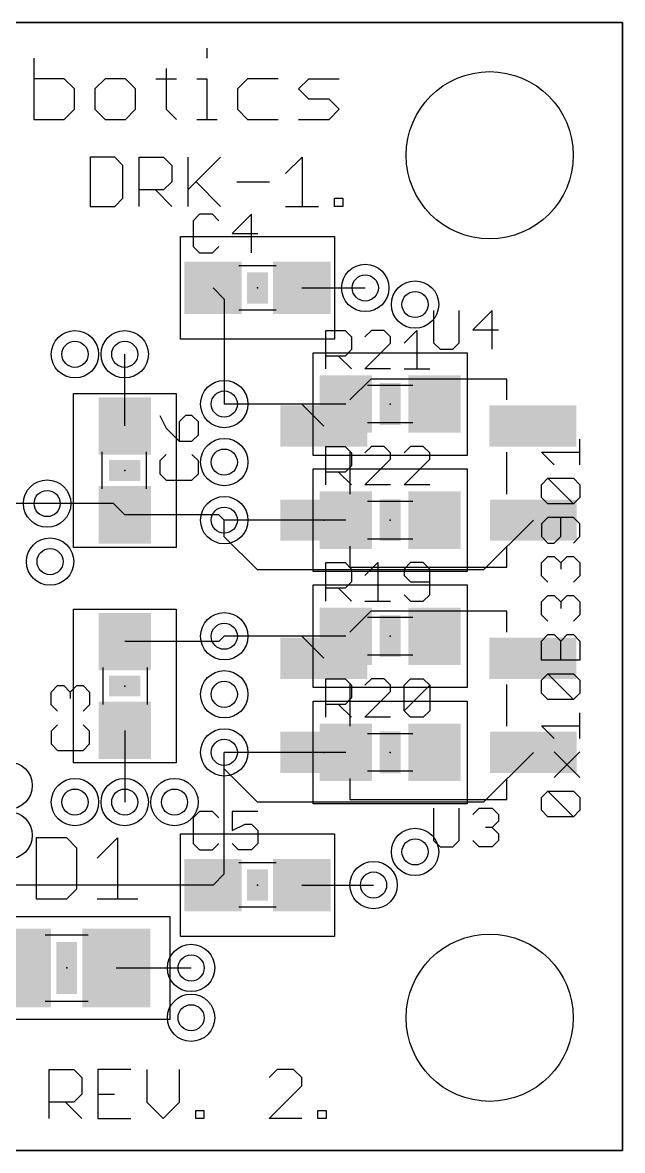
# Model space of a CAD drawing. Extents: x 0 to 1.31, y 0 to 0.85.
# Drawn here: x 0.861 to 1.312, y 0 to 0.85 of the extents above; entities that cross this region are included whole.
import ezdxf

# ---------------------------------------------------------------- set-up
doc = ezdxf.new("R2010")
doc.units = 0
for name, color, linetype in [('1', 22, 'CONTINUOUS'), ('16', 175, 'CONTINUOUS'), ('18', 82, 'CONTINUOUS'), ('20', 7, 'CONTINUOUS'), ('21', 253, 'CONTINUOUS'), ('22', 253, 'CONTINUOUS'), ('23', 7, 'CONTINUOUS'), ('24', 7, 'CONTINUOUS'), ('25', 253, 'CONTINUOUS'), ('31', 253, 'CONTINUOUS'), ('32', 253, 'CONTINUOUS'), ('35', 253, 'CONTINUOUS'), ('39', 22, 'CONTINUOUS'), ('44', 253, 'CONTINUOUS'), ('51', 253, 'CONTINUOUS')]:
    doc.layers.add(name, color=color, linetype=linetype)

# ---------------------------------------------------------------- blocks, each defined once
blk = doc.blocks.new('RECT')
blk.add_solid([(-0.5, -0.5), (0.5, -0.5), (-0.5, 0.5), (0.5, 0.5)])
blk = doc.blocks.new('ROUNDV')
blk.add_circle((0, 0), 0.5)

msp = doc.modelspace()

# ---------------------------------------------------------------- linework, layer by layer
at = {"layer": '1'}
for p, q in [((0, 0.85), (1.3125, 0.85)), ((1.3125, 0.85), (1.3125, 0)), ((1.004035, 0.65), (1.0125, 0.641535)), ((1.070965, 0.65), (1.11875, 0.65)), ((1.0125, 0.641535), (1.0125, 0.5625)), ((0.9375, 0.545965), (0.9375, 0.6)), ((1.104035, 0.5625), (1.0125, 0.5625)), ((0.929035, 0.4875), (0.879035, 0.4875)), ((0.9375, 0.479035), (0.929035, 0.4875)), ((1.008465, 0.479035), (0.9375, 0.479035)), ((1.0125, 0.475), (1.008465, 0.479035)), ((1.104035, 0.475), (1.0125, 0.475)), ((1.008465, 0.383465), (0.9375, 0.383465)), ((1.0125, 0.3875), (1.008465, 0.383465)), ((1.104035, 0.3875), (1.0125, 0.3875)), ((0.9375, 0.316535), (0.9375, 0.2625)), ((1.104035, 0.3), (1.0125, 0.3)), ((1.0125, 0.208465), (1.0125, 0.3)), ((1.004035, 0.2), (1.0125, 0.208465)), ((1.004035, 0.2), (0.6, 0.2)), ((1.070965, 0.2), (1.125, 0.2)), ((0.931152, 0.1375), (0.9875, 0.1375)), ((1.3125, 0), (0, 0))]:
    msp.add_line(p, q, dxfattribs=at)
at = {"layer": '16'}
for p, q in [((0, 0.85), (1.3125, 0.85)), ((1.3125, 0.85), (1.3125, 0)), ((1.070866, 0.5625), (1.0125, 0.5625)), ((1.0875, 0.545866), (1.070866, 0.5625)), ((0.879035, 0.4875), (0.675, 0.4875)), ((1.0125, 0.4625), (1.0125, 0.475)), ((1.245374, 0.475), (1.207874, 0.4375)), ((1.0375, 0.4375), (1.0125, 0.4625)), ((1.207874, 0.4375), (1.0375, 0.4375)), ((1.070866, 0.3875), (1.0125, 0.3875)), ((1.0875, 0.370866), (1.070866, 0.3875)), ((1.0125, 0.2875), (1.0125, 0.3)), ((1.245374, 0.3), (1.207874, 0.2625)), ((1.0375, 0.2625), (1.0125, 0.2875)), ((1.207874, 0.2625), (1.0375, 0.2625)), ((1.3125, 0), (0, 0))]:
    msp.add_line(p, q, dxfattribs=at)
at = {"layer": '20'}
for p, q in [((1.3125, 0.85), (0, 0.85)), ((1.3125, 0), (1.3125, 0.85)), ((0, 0), (1.3125, 0))]:
    msp.add_line(p, q, dxfattribs=at)
for centre in [(1.2125, 0.75), (1.2125, 0.1)]:
    msp.add_circle(centre, 0.062992, dxfattribs=at)
at = {"layer": '21'}
for p, q in [((0.9994, 0.830712), (0.9994, 0.823039)), ((0.868956, 0.823039), (0.868956, 0.777)), ((0.891975, 0.807693), (0.868956, 0.807693)), ((0.899648, 0.80002), (0.891975, 0.807693)), ((0.922668, 0.807693), (0.914995, 0.80002)), ((0.938015, 0.807693), (0.922668, 0.807693)), ((0.945688, 0.80002), (0.938015, 0.807693)), ((0.961034, 0.807693), (0.976381, 0.807693)), ((0.968707, 0.815366), (0.968707, 0.784673)), ((0.991727, 0.807693), (0.9994, 0.807693)), ((0.9994, 0.807693), (0.9994, 0.777)), ((1.030093, 0.807693), (1.02242, 0.80002)), ((1.053113, 0.807693), (1.030093, 0.807693)), ((1.068459, 0.80002), (1.076132, 0.807693)), ((1.076132, 0.807693), (1.099152, 0.807693)), ((0.899648, 0.784673), (0.899648, 0.80002)), ((0.914995, 0.80002), (0.914995, 0.784673)), ((0.945688, 0.784673), (0.945688, 0.80002)), ((1.02242, 0.80002), (1.02242, 0.784673)), ((1.076132, 0.792346), (1.068459, 0.80002)), ((1.091479, 0.792346), (1.076132, 0.792346)), ((1.099152, 0.784673), (1.091479, 0.792346)), ((0.891975, 0.777), (0.899648, 0.784673)), ((0.914995, 0.784673), (0.922668, 0.777)), ((0.938015, 0.777), (0.945688, 0.784673)), ((0.968707, 0.784673), (0.976381, 0.777)), ((1.02242, 0.784673), (1.030093, 0.777)), ((1.091479, 0.777), (1.099152, 0.784673)), ((0.868956, 0.777), (0.891975, 0.777)), ((0.922668, 0.777), (0.938015, 0.777)), ((0.991727, 0.777), (1.007073, 0.777)), ((1.030093, 0.777), (1.053113, 0.777)), ((1.068459, 0.777), (1.091479, 0.777)), ((0.911427, 0.748532), (0.911427, 0.7115)), ((0.929943, 0.748532), (0.911427, 0.748532)), ((0.936115, 0.74236), (0.929943, 0.748532)), ((0.948258, 0.7115), (0.948258, 0.748532)), ((0.948258, 0.748532), (0.966774, 0.748532)), ((0.966774, 0.748532), (0.972946, 0.74236)), ((0.98509, 0.748532), (0.98509, 0.7115)), ((0.98509, 0.723844), (1.009778, 0.748532)), ((1.058753, 0.736188), (1.071097, 0.748532)), ((1.071097, 0.748532), (1.071097, 0.7115)), ((0.936115, 0.717672), (0.936115, 0.74236)), ((0.972946, 0.74236), (0.972946, 0.730016)), ((0.966774, 0.723844), (0.948258, 0.723844)), ((0.960602, 0.723844), (0.972946, 0.7115)), ((0.972946, 0.730016), (0.966774, 0.723844)), ((0.991262, 0.730016), (1.009778, 0.7115)), ((1.021921, 0.730016), (1.046609, 0.730016)), ((0.929943, 0.7115), (0.936115, 0.717672)), ((1.095584, 0.7115), (1.095584, 0.717672)), ((1.095584, 0.717672), (1.101756, 0.717672)), ((1.101756, 0.717672), (1.101756, 0.7115)), ((0.911427, 0.7115), (0.929943, 0.7115)), ((1.058753, 0.7115), (1.08344, 0.7115)), ((1.101756, 0.7115), (1.095584, 0.7115)), ((1.2805, 0.516687), (1.2805, 0.536036)), ((1.26115, 0.516687), (1.251475, 0.526361)), ((1.251475, 0.526361), (1.2805, 0.526361)), ((1.251475, 0.501734), (1.256313, 0.506571)), ((1.251475, 0.492059), (1.251475, 0.501734)), ((1.256313, 0.506571), (1.275663, 0.506571)), ((1.275663, 0.487221), (1.256313, 0.506571)), ((1.275663, 0.506571), (1.2805, 0.501734)), ((1.2805, 0.501734), (1.2805, 0.492059)), ((1.256313, 0.487221), (1.251475, 0.492059)), ((1.275663, 0.487221), (1.256313, 0.487221)), ((1.2805, 0.492059), (1.275663, 0.487221)), ((1.256313, 0.477106), (1.251475, 0.472269)), ((1.275663, 0.477106), (1.256313, 0.477106)), ((1.265988, 0.462594), (1.265988, 0.477106)), ((1.2805, 0.472269), (1.275663, 0.477106)), ((1.251475, 0.472269), (1.251475, 0.462594)), ((1.2805, 0.462594), (1.2805, 0.472269)), ((1.251475, 0.462594), (1.256313, 0.457756)), ((1.26115, 0.457756), (1.265988, 0.462594)), ((1.275663, 0.457756), (1.2805, 0.462594)), ((1.256313, 0.457756), (1.26115, 0.457756)), ((1.251475, 0.442803), (1.256313, 0.447641)), ((1.251475, 0.433128), (1.251475, 0.442803)), ((1.256313, 0.447641), (1.26115, 0.447641)), ((1.26115, 0.447641), (1.265988, 0.442803)), ((1.265988, 0.442803), (1.270825, 0.447641)), ((1.265988, 0.442803), (1.265988, 0.437966)), ((1.270825, 0.447641), (1.275663, 0.447641)), ((1.275663, 0.447641), (1.2805, 0.442803)), ((1.2805, 0.442803), (1.2805, 0.433128)), ((1.256313, 0.428291), (1.251475, 0.433128)), ((1.2805, 0.433128), (1.275663, 0.428291)), ((1.251475, 0.413338), (1.256313, 0.418176)), ((1.256313, 0.418176), (1.26115, 0.418176)), ((1.26115, 0.418176), (1.265988, 0.413338)), ((1.265988, 0.413338), (1.270825, 0.418176)), ((1.270825, 0.418176), (1.275663, 0.418176)), ((1.275663, 0.418176), (1.2805, 0.413338)), ((1.251475, 0.403663), (1.251475, 0.413338)), ((1.265988, 0.413338), (1.265988, 0.408501)), ((1.2805, 0.413338), (1.2805, 0.403663)), ((1.256313, 0.398826), (1.251475, 0.403663)), ((1.2805, 0.403663), (1.275663, 0.398826)), ((1.251475, 0.383873), (1.256313, 0.388711)), ((1.251475, 0.369361), (1.251475, 0.383873)), ((1.256313, 0.388711), (1.26115, 0.388711)), ((1.26115, 0.388711), (1.265988, 0.383873)), ((1.265988, 0.383873), (1.270825, 0.388711)), ((1.265988, 0.369361), (1.265988, 0.383873)), ((1.270825, 0.388711), (1.275663, 0.388711)), ((1.275663, 0.388711), (1.2805, 0.383873)), ((1.2805, 0.383873), (1.2805, 0.369361)), ((1.2805, 0.369361), (1.251475, 0.369361)), ((1.251475, 0.354408), (1.256313, 0.359245)), ((1.256313, 0.359245), (1.275663, 0.359245)), ((1.275663, 0.339896), (1.256313, 0.359245)), ((1.275663, 0.359245), (1.2805, 0.354408)), ((1.251475, 0.344733), (1.251475, 0.354408)), ((1.2805, 0.354408), (1.2805, 0.344733)), ((1.256313, 0.339896), (1.251475, 0.344733)), ((1.2805, 0.344733), (1.275663, 0.339896)), ((1.275663, 0.339896), (1.256313, 0.339896)), ((1.2805, 0.31043), (1.2805, 0.32978)), ((1.26115, 0.31043), (1.251475, 0.320105)), ((1.251475, 0.320105), (1.2805, 0.320105)), ((1.26115, 0.280965), (1.2805, 0.300315)), ((1.2805, 0.280965), (1.26115, 0.300315)), ((1.251475, 0.266012), (1.256313, 0.27085)), ((1.251475, 0.256337), (1.251475, 0.266012)), ((1.256313, 0.27085), (1.275663, 0.27085)), ((1.275663, 0.2515), (1.256313, 0.27085)), ((1.275663, 0.27085), (1.2805, 0.266012)), ((1.2805, 0.266012), (1.2805, 0.256337)), ((1.256313, 0.2515), (1.251475, 0.256337)), ((1.2805, 0.256337), (1.275663, 0.2515)), ((1.275663, 0.2515), (1.256313, 0.2515)), ((0.880511, 0.024), (0.880511, 0.061032)), ((0.880511, 0.061032), (0.899026, 0.061032)), ((0.899026, 0.061032), (0.905198, 0.05486)), ((0.94203, 0.061032), (0.917342, 0.061032)), ((0.917342, 0.061032), (0.917342, 0.024)), ((0.954174, 0.061032), (0.954174, 0.036344)), ((0.978861, 0.036344), (0.978861, 0.061032)), ((1.052424, 0.061032), (1.046252, 0.05486)), ((1.064768, 0.061032), (1.052424, 0.061032)), ((1.07094, 0.05486), (1.064768, 0.061032)), ((0.905198, 0.05486), (0.905198, 0.042516)), ((1.07094, 0.048688), (1.07094, 0.05486)), ((0.905198, 0.042516), (0.899026, 0.036344)), ((0.917342, 0.042516), (0.929686, 0.042516)), ((1.046252, 0.024), (1.07094, 0.048688)), ((0.899026, 0.036344), (0.880511, 0.036344)), ((0.892855, 0.036344), (0.905198, 0.024)), ((0.954174, 0.036344), (0.966517, 0.024)), ((0.966517, 0.024), (0.978861, 0.036344)), ((0.991005, 0.024), (0.991005, 0.030172)), ((0.991005, 0.030172), (0.997177, 0.030172)), ((0.997177, 0.030172), (0.997177, 0.024)), ((1.083084, 0.024), (1.083084, 0.030172)), ((1.083084, 0.030172), (1.089256, 0.030172)), ((1.089256, 0.030172), (1.089256, 0.024)), ((0.917342, 0.024), (0.94203, 0.024)), ((0.997177, 0.024), (0.991005, 0.024)), ((1.07094, 0.024), (1.046252, 0.024)), ((1.089256, 0.024), (1.083084, 0.024))]:
    msp.add_line(p, q, dxfattribs=at)
at = {"layer": '22'}
for p, q in [((1.122933, 0.581299), (1.107185, 0.565551)), ((1.225295, 0.581299), (1.122933, 0.581299)), ((1.225295, 0.565551), (1.225295, 0.581299)), ((1.107185, 0.526181), (1.107185, 0.494685)), ((1.225295, 0.494685), (1.225295, 0.526181)), ((1.107185, 0.455315), (1.107185, 0.439567)), ((1.225295, 0.439567), (1.225295, 0.455315)), ((1.107185, 0.439567), (1.225295, 0.439567)), ((1.122933, 0.406299), (1.107185, 0.390551)), ((1.225295, 0.406299), (1.122933, 0.406299)), ((1.225295, 0.390551), (1.225295, 0.406299)), ((1.107185, 0.351181), (1.107185, 0.319685)), ((1.225295, 0.319685), (1.225295, 0.351181)), ((1.107185, 0.280315), (1.107185, 0.264567)), ((1.225295, 0.264567), (1.225295, 0.280315)), ((1.107185, 0.264567), (1.225295, 0.264567))]:
    msp.add_line(p, q, dxfattribs=at)
at = {"layer": '23'}
for p in [(1.0375, 0.65), (1.1375, 0.5625), (0.9375, 0.5125), (1.1375, 0.475), (1.1375, 0.3875), (0.9375, 0.35), (1.1375, 0.3), (1.0375, 0.2), (0.89375, 0.1375)]:
    msp.add_point(p, dxfattribs=at)
at = {"layer": '24'}
for p in [(1.0875, 0.475), (1.0875, 0.3)]:
    msp.add_point(p, dxfattribs=at)
at = {"layer": '25'}
for p, q in [((0.993837, 0.705525), (0.989, 0.700687)), ((1.003512, 0.705525), (0.993837, 0.705525)), ((1.00835, 0.700687), (1.003512, 0.705525)), ((1.032977, 0.705525), (1.018465, 0.691012)), ((1.032977, 0.6765), (1.032977, 0.705525)), ((0.989, 0.700687), (0.989, 0.681337)), ((1.018465, 0.691012), (1.037815, 0.691012)), ((0.989, 0.681337), (0.993837, 0.6765)), ((1.003512, 0.6765), (1.00835, 0.681337)), ((0.993837, 0.6765), (1.003512, 0.6765)), ((1.17025, 0.632887), (1.17025, 0.6087)), ((1.1896, 0.6087), (1.1896, 0.632887)), ((1.214227, 0.632887), (1.199715, 0.618375)), ((1.214227, 0.603862), (1.214227, 0.632887)), ((1.089, 0.589), (1.089, 0.618025)), ((1.089, 0.618025), (1.103512, 0.618025)), ((1.103512, 0.618025), (1.10835, 0.613187)), ((1.10835, 0.613187), (1.10835, 0.603512)), ((1.123303, 0.618025), (1.118465, 0.613187)), ((1.132977, 0.618025), (1.123303, 0.618025)), ((1.137815, 0.613187), (1.132977, 0.618025)), ((1.137815, 0.60835), (1.137815, 0.613187)), ((1.14793, 0.60835), (1.157605, 0.618025)), ((1.157605, 0.618025), (1.157605, 0.589)), ((1.199715, 0.618375), (1.219065, 0.618375)), ((1.10835, 0.603512), (1.103512, 0.598675)), ((1.118465, 0.589), (1.137815, 0.60835)), ((1.17025, 0.6087), (1.175087, 0.603862)), ((1.175087, 0.603862), (1.184762, 0.603862)), ((1.184762, 0.603862), (1.1896, 0.6087)), ((1.103512, 0.598675), (1.089, 0.598675)), ((1.098675, 0.598675), (1.10835, 0.589)), ((1.137815, 0.589), (1.118465, 0.589)), ((1.14793, 0.589), (1.16728, 0.589)), ((0.963975, 0.553885), (0.968813, 0.54421)), ((0.983325, 0.553885), (0.978488, 0.549047)), ((0.988163, 0.553885), (0.983325, 0.553885)), ((0.993, 0.549047), (0.988163, 0.553885)), ((0.968813, 0.54421), (0.978488, 0.534535)), ((0.978488, 0.549047), (0.978488, 0.534535)), ((0.993, 0.539372), (0.993, 0.549047)), ((0.988163, 0.534535), (0.993, 0.539372)), ((0.978488, 0.534535), (0.988163, 0.534535)), ((1.089, 0.5015), (1.089, 0.530525)), ((1.089, 0.530525), (1.103512, 0.530525)), ((1.103512, 0.530525), (1.10835, 0.525687)), ((1.123303, 0.530525), (1.118465, 0.525687)), ((1.132977, 0.530525), (1.123303, 0.530525)), ((1.137815, 0.525687), (1.132977, 0.530525)), ((1.152768, 0.530525), (1.14793, 0.525687)), ((1.162443, 0.530525), (1.152768, 0.530525)), ((1.16728, 0.525687), (1.162443, 0.530525)), ((0.968813, 0.524419), (0.963975, 0.519582)), ((0.963975, 0.519582), (0.963975, 0.509907)), ((0.993, 0.519582), (0.988163, 0.524419)), ((0.993, 0.509907), (0.993, 0.519582)), ((1.10835, 0.525687), (1.10835, 0.516012)), ((1.118465, 0.5015), (1.137815, 0.52085)), ((1.137815, 0.52085), (1.137815, 0.525687)), ((1.14793, 0.5015), (1.16728, 0.52085)), ((1.16728, 0.52085), (1.16728, 0.525687)), ((1.103512, 0.511175), (1.089, 0.511175)), ((1.098675, 0.511175), (1.10835, 0.5015)), ((1.10835, 0.516012), (1.103512, 0.511175)), ((0.963975, 0.509907), (0.968813, 0.50507)), ((0.968813, 0.50507), (0.988163, 0.50507)), ((0.988163, 0.50507), (0.993, 0.509907)), ((1.137815, 0.5015), (1.118465, 0.5015)), ((1.16728, 0.5015), (1.14793, 0.5015)), ((1.089, 0.414), (1.089, 0.443025)), ((1.089, 0.443025), (1.103512, 0.443025)), ((1.103512, 0.443025), (1.10835, 0.438187)), ((1.118465, 0.43335), (1.12814, 0.443025)), ((1.12814, 0.443025), (1.12814, 0.414)), ((1.152768, 0.443025), (1.14793, 0.438187)), ((1.162443, 0.443025), (1.152768, 0.443025)), ((1.16728, 0.438187), (1.162443, 0.443025)), ((1.10835, 0.438187), (1.10835, 0.428512)), ((1.14793, 0.438187), (1.14793, 0.43335)), ((1.16728, 0.418837), (1.16728, 0.438187)), ((1.10835, 0.428512), (1.103512, 0.423675)), ((1.14793, 0.43335), (1.152768, 0.428512)), ((1.152768, 0.428512), (1.16728, 0.428512)), ((1.103512, 0.423675), (1.089, 0.423675)), ((1.098675, 0.423675), (1.10835, 0.414)), ((1.14793, 0.418837), (1.152768, 0.414)), ((1.162443, 0.414), (1.16728, 0.418837)), ((1.118465, 0.414), (1.137815, 0.414)), ((1.152768, 0.414), (1.162443, 0.414)), ((0.881975, 0.345477), (0.886813, 0.350315)), ((0.886813, 0.350315), (0.89165, 0.350315)), ((0.89165, 0.350315), (0.896488, 0.345477)), ((0.896488, 0.345477), (0.901325, 0.350315)), ((0.901325, 0.350315), (0.906163, 0.350315)), ((0.906163, 0.350315), (0.911, 0.345477)), ((1.089, 0.3265), (1.089, 0.355525)), ((1.089, 0.355525), (1.103512, 0.355525)), ((1.103512, 0.355525), (1.10835, 0.350687)), ((1.10835, 0.350687), (1.10835, 0.341012)), ((1.123303, 0.355525), (1.118465, 0.350687)), ((1.132977, 0.355525), (1.123303, 0.355525)), ((1.137815, 0.350687), (1.132977, 0.355525)), ((1.137815, 0.34585), (1.137815, 0.350687)), ((1.14793, 0.350687), (1.152768, 0.355525)), ((1.14793, 0.331337), (1.14793, 0.350687)), ((1.14793, 0.331337), (1.16728, 0.350687)), ((1.152768, 0.355525), (1.162443, 0.355525)), ((1.162443, 0.355525), (1.16728, 0.350687)), ((1.16728, 0.350687), (1.16728, 0.331337)), ((0.881975, 0.335803), (0.881975, 0.345477)), ((0.896488, 0.345477), (0.896488, 0.34064)), ((0.911, 0.345477), (0.911, 0.335803)), ((1.10835, 0.341012), (1.103512, 0.336175)), ((1.118465, 0.3265), (1.137815, 0.34585)), ((0.886813, 0.330965), (0.881975, 0.335803)), ((0.911, 0.335803), (0.906163, 0.330965)), ((1.103512, 0.336175), (1.089, 0.336175)), ((1.098675, 0.336175), (1.10835, 0.3265)), ((1.137815, 0.3265), (1.118465, 0.3265)), ((1.152768, 0.3265), (1.14793, 0.331337)), ((1.162443, 0.3265), (1.152768, 0.3265)), ((1.16728, 0.331337), (1.162443, 0.3265)), ((0.886813, 0.32085), (0.881975, 0.316012)), ((0.881975, 0.316012), (0.881975, 0.306337)), ((0.911, 0.316012), (0.906163, 0.32085)), ((0.911, 0.306337), (0.911, 0.316012)), ((0.881975, 0.306337), (0.886813, 0.3015)), ((0.906163, 0.3015), (0.911, 0.306337)), ((0.886813, 0.3015), (0.906163, 0.3015)), ((0.993837, 0.255525), (0.989, 0.250687)), ((1.003512, 0.255525), (0.993837, 0.255525)), ((1.00835, 0.250687), (1.003512, 0.255525)), ((1.037815, 0.255525), (1.018465, 0.255525)), ((1.018465, 0.255525), (1.018465, 0.241012)), ((1.17025, 0.257887), (1.17025, 0.2337)), ((1.1896, 0.2337), (1.1896, 0.257887)), ((1.199715, 0.253049), (1.204553, 0.257887)), ((1.204553, 0.257887), (1.214227, 0.257887)), ((1.214227, 0.257887), (1.219065, 0.253049)), ((0.989, 0.250687), (0.989, 0.231337)), ((1.219065, 0.248212), (1.214227, 0.243375)), ((1.219065, 0.253049), (1.219065, 0.248212)), ((1.018465, 0.241012), (1.02814, 0.24585)), ((1.02814, 0.24585), (1.032977, 0.24585)), ((1.032977, 0.24585), (1.037815, 0.241012)), ((1.037815, 0.241012), (1.037815, 0.231337)), ((1.214227, 0.243375), (1.20939, 0.243375)), ((1.214227, 0.243375), (1.219065, 0.238537)), ((1.219065, 0.238537), (1.219065, 0.2337)), ((0.87075, 0.235539), (0.87075, 0.1895)), ((0.89377, 0.235539), (0.87075, 0.235539)), ((0.901443, 0.227866), (0.89377, 0.235539)), ((0.916789, 0.220193), (0.932136, 0.235539)), ((0.932136, 0.235539), (0.932136, 0.1895)), ((0.989, 0.231337), (0.993837, 0.2265)), ((1.003512, 0.2265), (1.00835, 0.231337)), ((1.023303, 0.2265), (1.018465, 0.231337)), ((1.037815, 0.231337), (1.032977, 0.2265)), ((1.17025, 0.2337), (1.175087, 0.228862)), ((1.184762, 0.228862), (1.1896, 0.2337)), ((1.204553, 0.228862), (1.199715, 0.2337)), ((1.219065, 0.2337), (1.214227, 0.228862)), ((0.901443, 0.197173), (0.901443, 0.227866)), ((0.993837, 0.2265), (1.003512, 0.2265)), ((1.032977, 0.2265), (1.023303, 0.2265)), ((1.175087, 0.228862), (1.184762, 0.228862)), ((1.214227, 0.228862), (1.204553, 0.228862)), ((0.89377, 0.1895), (0.901443, 0.197173)), ((0.87075, 0.1895), (0.89377, 0.1895)), ((0.916789, 0.1895), (0.947482, 0.1895))]:
    msp.add_line(p, q, dxfattribs=at)
at = {"layer": '39'}
for p, q in [((0.979508, 0.688701), (1.095492, 0.688701)), ((0.979508, 0.611299), (0.979508, 0.688701)), ((1.095492, 0.688701), (1.095492, 0.611299)), ((1.095492, 0.611299), (0.979508, 0.611299)), ((1.079508, 0.601201), (1.195492, 0.601201)), ((1.079508, 0.523799), (1.079508, 0.601201)), ((1.195492, 0.601201), (1.195492, 0.523799)), ((0.898799, 0.454508), (0.898799, 0.570492)), ((0.898799, 0.570492), (0.976201, 0.570492)), ((0.976201, 0.570492), (0.976201, 0.454508)), ((1.195492, 0.523799), (1.079508, 0.523799)), ((1.079508, 0.513701), (1.195492, 0.513701)), ((1.079508, 0.436299), (1.079508, 0.513701)), ((1.195492, 0.513701), (1.195492, 0.436299)), ((0.976201, 0.454508), (0.898799, 0.454508)), ((1.195492, 0.436299), (1.079508, 0.436299)), ((1.079508, 0.426201), (1.195492, 0.426201)), ((1.079508, 0.348799), (1.079508, 0.426201)), ((1.195492, 0.426201), (1.195492, 0.348799)), ((0.898799, 0.292008), (0.898799, 0.407992)), ((0.898799, 0.407992), (0.976201, 0.407992)), ((0.976201, 0.407992), (0.976201, 0.292008)), ((1.195492, 0.348799), (1.079508, 0.348799)), ((1.079508, 0.338701), (1.195492, 0.338701)), ((1.079508, 0.261299), (1.079508, 0.338701)), ((1.195492, 0.338701), (1.195492, 0.261299)), ((0.976201, 0.292008), (0.898799, 0.292008)), ((1.195492, 0.261299), (1.079508, 0.261299)), ((0.979508, 0.238701), (1.095492, 0.238701)), ((0.979508, 0.161299), (0.979508, 0.238701)), ((1.095492, 0.238701), (1.095492, 0.161299)), ((0.816073, 0.176201), (0.971427, 0.176201)), ((0.971427, 0.176201), (0.971427, 0.098799)), ((1.095492, 0.161299), (0.979508, 0.161299)), ((0.971427, 0.098799), (0.816073, 0.098799))]:
    msp.add_line(p, q, dxfattribs=at)
at = {"layer": '44'}
for centre in [(1.11875, 0.65), (1.15625, 0.6375), (0.9, 0.6), (0.9375, 0.6), (1.0125, 0.5625), (1.0125, 0.51875), (0.879035, 0.4875), (1.0125, 0.475), (0.88125, 0.44375), (1.0125, 0.3875), (1.0125, 0.34375), (1.0125, 0.3), (0.9, 0.2625), (0.9375, 0.2625), (0.975, 0.2625), (1.15625, 0.225), (1.125, 0.2), (0.9875, 0.1375), (0.9875, 0.1)]:
    msp.add_circle(centre, 0.009843, dxfattribs=at)
at = {"layer": '51'}
for p, q in [((1.023484, 0.667008), (1.051516, 0.667008)), ((1.023484, 0.633504), (1.051516, 0.633504)), ((1.154508, 0.576516), (1.120492, 0.576516)), ((1.120492, 0.548484), (1.154508, 0.548484)), ((0.920492, 0.498484), (0.920492, 0.526516)), ((0.953996, 0.498484), (0.953996, 0.526516)), ((1.154508, 0.489016), (1.120492, 0.489016)), ((1.120492, 0.460984), (1.154508, 0.460984)), ((1.154508, 0.401516), (1.120492, 0.401516)), ((1.120492, 0.373484), (1.154508, 0.373484)), ((0.921004, 0.364016), (0.921004, 0.335984)), ((0.954508, 0.364016), (0.954508, 0.335984)), ((1.154508, 0.314016), (1.120492, 0.314016)), ((1.120492, 0.285984), (1.154508, 0.285984)), ((1.023484, 0.217008), (1.051516, 0.217008)), ((1.023484, 0.183504), (1.051516, 0.183504)), ((0.877608, 0.1625), (0.909892, 0.1625)), ((0.877608, 0.1125), (0.909892, 0.1125))]:
    msp.add_line(p, q, dxfattribs=at)

# ---------------------------------------------------------------- block references
at = {"layer": '1'}
for p, xscale, yscale in [((1.004035, 0.65), 0.043307, 0.03937), ((1.070965, 0.65), 0.043307, 0.03937), ((1.104035, 0.5625), 0.03937, 0.043307), ((1.170965, 0.5625), 0.03937, 0.043307), ((1.104035, 0.475), 0.03937, 0.043307), ((1.170965, 0.475), 0.03937, 0.043307), ((1.104035, 0.3875), 0.03937, 0.043307), ((1.170965, 0.3875), 0.03937, 0.043307), ((1.104035, 0.3), 0.03937, 0.043307), ((1.170965, 0.3), 0.03937, 0.043307), ((1.004035, 0.2), 0.043307, 0.03937), ((1.070965, 0.2), 0.043307, 0.03937), ((0.856348, 0.1375), 0.051181, 0.059055), ((0.931152, 0.1375), 0.051181, 0.059055)]:
    msp.add_blockref('RECT', p, dxfattribs=dict(at, xscale=xscale, yscale=yscale))
at = {"layer": '1', "xscale": 0.043307, "yscale": 0.03937}
for p, rotation in [((0.9375, 0.545965), 90), ((0.9375, 0.479035), 90), ((0.9375, 0.383465), 270), ((0.9375, 0.316535), 270)]:
    msp.add_blockref('RECT', p, dxfattribs=dict(at, rotation=rotation))
at = {"layer": '16', "xscale": 0.065354, "yscale": 0.031102}
for p in [(1.0875, 0.545866), (1.24498, 0.545866), (1.0875, 0.475), (1.245374, 0.475), (1.0875, 0.370866), (1.24498, 0.370866), (1.0875, 0.3), (1.245374, 0.3)]:
    msp.add_blockref('RECT', p, dxfattribs=at)
at = {"layer": '18', "xscale": 0.035685, "yscale": 0.035685}
for p in [(1.11875, 0.65), (1.11875, 0.65), (1.15625, 0.6375), (1.15625, 0.6375), (0.9, 0.6), (0.9, 0.6), (0.9375, 0.6), (0.9375, 0.6), (1.0125, 0.5625), (1.0125, 0.5625), (1.0125, 0.51875), (1.0125, 0.51875), (0.879035, 0.4875), (0.879035, 0.4875), (1.0125, 0.475), (1.0125, 0.475), (0.88125, 0.44375), (0.88125, 0.44375), (1.0125, 0.3875), (1.0125, 0.3875), (1.0125, 0.34375), (1.0125, 0.34375), (1.0125, 0.3), (1.0125, 0.3), (0.85, 0.275), (0.85, 0.275), (0.9, 0.2625), (0.9, 0.2625), (0.9375, 0.2625), (0.9375, 0.2625), (0.975, 0.2625), (0.975, 0.2625), (0.85, 0.2375), (0.85, 0.2375), (1.15625, 0.225), (1.15625, 0.225), (1.125, 0.2), (1.125, 0.2), (0.9875, 0.1375), (0.9875, 0.1375), (0.9875, 0.1), (0.9875, 0.1)]:
    msp.add_blockref('ROUNDV', p, dxfattribs=at)
at = {"layer": '31'}
for p, xscale, yscale in [((1.004035, 0.65), 0.043307, 0.03937), ((1.070965, 0.65), 0.043307, 0.03937), ((1.104035, 0.5625), 0.03937, 0.043307), ((1.170965, 0.5625), 0.03937, 0.043307), ((1.104035, 0.475), 0.03937, 0.043307), ((1.170965, 0.475), 0.03937, 0.043307), ((1.104035, 0.3875), 0.03937, 0.043307), ((1.170965, 0.3875), 0.03937, 0.043307), ((1.104035, 0.3), 0.03937, 0.043307), ((1.170965, 0.3), 0.03937, 0.043307), ((1.004035, 0.2), 0.043307, 0.03937), ((1.070965, 0.2), 0.043307, 0.03937), ((0.856348, 0.1375), 0.051181, 0.059055), ((0.931152, 0.1375), 0.051181, 0.059055)]:
    msp.add_blockref('RECT', p, dxfattribs=dict(at, xscale=xscale, yscale=yscale))
at = {"layer": '31', "xscale": 0.043307, "yscale": 0.03937}
for p, rotation in [((0.9375, 0.545965), 90), ((0.9375, 0.479035), 90), ((0.9375, 0.383465), 270), ((0.9375, 0.316535), 270)]:
    msp.add_blockref('RECT', p, dxfattribs=dict(at, rotation=rotation))
at = {"layer": '32', "xscale": 0.065354, "yscale": 0.031102}
for p in [(1.0875, 0.545866), (1.24498, 0.545866), (1.0875, 0.475), (1.245374, 0.475), (1.0875, 0.370866), (1.24498, 0.370866), (1.0875, 0.3), (1.245374, 0.3)]:
    msp.add_blockref('RECT', p, dxfattribs=at)
at = {"layer": '35', "xscale": 0.01574}
for p, yscale in [((1.0375, 0.65), 0.023622), ((1.1375, 0.5625), 0.031504), ((1.1375, 0.475), 0.031504), ((1.1375, 0.3875), 0.031504), ((1.1375, 0.3), 0.031504), ((1.0375, 0.2), 0.023622), ((0.89375, 0.1375), 0.039378)]:
    msp.add_blockref('RECT', p, dxfattribs=dict(at, yscale=yscale))
at = {"layer": '35', "xscale": 0.01574, "yscale": 0.023622}
for p, rotation in [((0.9375, 0.5125), 90), ((0.9375, 0.35), 270)]:
    msp.add_blockref('RECT', p, dxfattribs=dict(at, rotation=rotation))
at = {"layer": '51'}
for p, xscale, yscale in [((1.014344, 0.650201), 0.019689, 0.037402), ((1.060344, 0.650201), 0.019689, 0.037402), ((1.1125, 0.5625), 0.016, 0.034), ((1.1625, 0.5625), 0.016, 0.034), ((1.1125, 0.475), 0.016, 0.034), ((1.1625, 0.475), 0.016, 0.034), ((1.1125, 0.3875), 0.016, 0.034), ((1.1625, 0.3875), 0.016, 0.034), ((1.1125, 0.3), 0.016, 0.034), ((1.1625, 0.3), 0.016, 0.034), ((1.014344, 0.200201), 0.019689, 0.037402), ((1.060344, 0.200201), 0.019689, 0.037402), ((0.864545, 0.137559), 0.025591, 0.055118), ((0.922545, 0.137559), 0.025591, 0.055118)]:
    msp.add_blockref('RECT', p, dxfattribs=dict(at, xscale=xscale, yscale=yscale))
at = {"layer": '51', "xscale": 0.019689, "yscale": 0.037402}
for p, rotation in [((0.937299, 0.535344), 90), ((0.937299, 0.489344), 90), ((0.937701, 0.373156), 270), ((0.937701, 0.327156), 270)]:
    msp.add_blockref('RECT', p, dxfattribs=dict(at, rotation=rotation))

doc.saveas('drawing.dxf')
